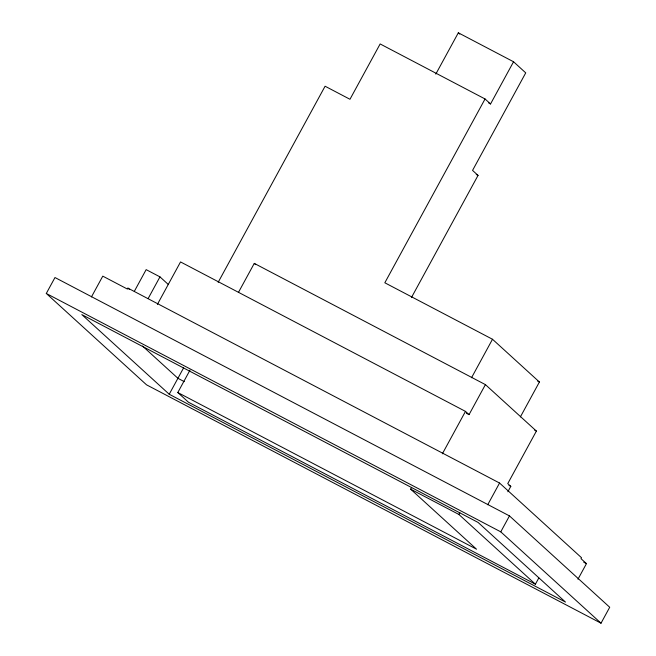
<?xml version="1.0" encoding="UTF-8"?>
<svg xmlns="http://www.w3.org/2000/svg" width="656" height="656" viewBox="0 0 656 656"><rect width="100%" height="100%" fill="white"/><g stroke="black" fill="none" stroke-linecap="round" stroke-linejoin="round"><path stroke-width="0.98" d="M46.289 293.47L54.981 277.529L509.466 515.903L609.711 607.259L601.019 623.2L146.534 384.826L46.289 293.47L500.766 531.844L601.019 623.2M91.455 296.914L102.779 276.143L127.428 289.066L127.936 288.132L499.56 483.037L581.528 557.739L581.019 558.674L586.456 563.627L577.961 579.215M134.324 291.346L146.157 269.632L159.966 276.873L168.264 284.442M148.125 298.587L159.966 276.873M157.374 304.417L180.539 261.933L465.481 411.386L469.048 414.633L485.407 384.621L254.274 263.392L238.39 292.519M218.169 282.31L325.081 86.223L349.976 99.277L380.144 43.944L485.055 98.966L490.54 103.968L513.55 61.762L458.323 32.8L435.805 74.103M169.223 394.248L81.82 314.593L478.085 522.43L565.488 602.085L169.223 394.248L183.582 367.918M538.822 577.944L535.411 584.201L188.436 402.218L177.801 392.526L189.986 370.164M485.055 98.966L384.826 282.785L492.5 339.259L539.412 382.013L520.38 416.921M411.419 297.603L478.044 175.406L472.558 170.404L525.735 72.865L513.55 61.762M177.801 392.526L476.543 549.211L410.648 489.163L411.624 487.367M471.516 377.758L492.5 339.259M442.357 453.804L465.481 411.386M535.411 584.201L458.872 514.452L459.848 512.664M487.72 504.751L499.56 483.037M485.407 384.621L536.395 431.082L507.76 483.603L510.803 486.375L507.867 491.762M500.766 531.844L509.466 515.903M488.728 103.017L490.54 103.968M476.231 174.455L478.044 175.406M537.6 381.062L539.412 382.013M534.64 430.156L536.395 431.082M466.326 413.206L469.048 414.633M508.99 485.424L510.803 486.375M583.733 562.2L586.456 563.627M410.648 489.163L458.872 514.452M184.262 381.628L177.915 378.299L142.5 346.032M458.323 32.8L459.758 34.104M254.274 263.392L255.635 264.63M127.936 288.132L129.298 289.37"/></g></svg>
